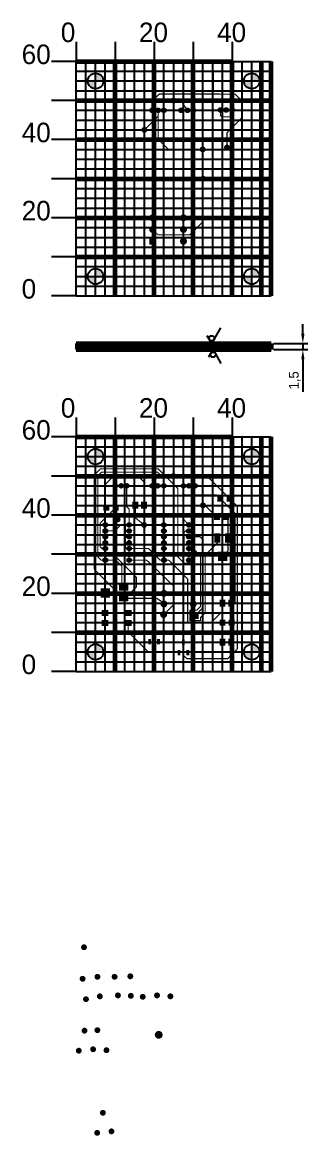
# Model space of a CAD drawing. Header units: millimetres. Extents: x -479 to 824, y -96 to 883.
# Drawn here: x 34.2 to 107.3, y -96 to 188.8 of the extents above; entities that cross this region are included whole.
import ezdxf

# ---------------------------------------------------------------- set-up
doc = ezdxf.new("R2010")
doc.units = ezdxf.units.MM
doc.header["$MEASUREMENT"] = 0
doc.dimstyles.new('ISO-25', dxfattribs={"dimtxt": 2.5, "dimasz": 2.5, "dimexe": 1.25, "dimexo": 0.625, "dimtad": 1, "dimtxsty": 'Standard', "dimcen": 2.5, "dimadec": 0, "dimazin": 0, "dimtfac": 1, "dimtmove": 0, "dimatfit": 3, "dimfxl": 1, "dimarcsym": 0})

# ---------------------------------------------------------------- blocks, each defined once
blk = doc.blocks.new('*D37')
at = {"color": 0, "lineweight": -2, "transparency": 16777216}
for p, q in [((106.03, 109.15), (106.03, 111.65)), ((98.58, 106.65), (107.28, 106.65)), ((106.03, 106.65), (106.03, 105.15)), ((98.58, 105.15), (107.28, 105.15)), ((106.03, 102.65), (106.03, 94.31))]:
    blk.add_line(p, q, dxfattribs=at)
at = {"color": 0, "transparency": 16777216}
for points in [[(105.61, 109.15), (106.44, 109.15), (106.03, 106.65)], [(105.61, 102.65), (106.44, 102.65), (106.03, 105.15)]]:
    blk.add_solid(points, dxfattribs=at)
at = {"layer": 'Defpoints', "color": 0, "transparency": 16777216}
for p in [(97.96, 106.65), (97.96, 105.15), (106.03, 105.15)]:
    blk.add_point(p, dxfattribs=at)
at = {"color": 0, "transparency": 16777216, "insert": (103.94, 97.23), "char_height": 2.5, "attachment_point": 5, "rotation": 90}
blk.add_mtext('1,5', dxfattribs=at)

msp = doc.modelspace()

# ---------------------------------------------------------------- hatches: boundary and pattern name
h = msp.add_hatch(color=256)
h.dxf.hatch_style = 1
h.paths.add_polyline_path([(52.955, 175.823), (52.955, 173.823), (54.955, 173.823, 0.4142136)])
h.paths.add_polyline_path([(52.955, 173.823), (50.955, 173.823, 0.4142136), (52.955, 171.823)])
h = msp.add_hatch(color=256)
h.dxf.hatch_style = 1
h.paths.add_polyline_path([(92.955, 175.823), (92.955, 173.823), (94.955, 173.823, 0.4142136)])
h.paths.add_polyline_path([(92.955, 173.823), (90.955, 173.823, 0.4142136), (92.955, 171.823)])
h = msp.add_hatch(color=256)
h.dxf.hatch_style = 1
h.paths.add_polyline_path([(66.928, 166.323, 1), (67.928, 166.323, 1)])
h = msp.add_hatch(color=256)
h.dxf.hatch_style = 1
h.paths.add_polyline_path([(69.472, 166.323, 1), (68.472, 166.323, 1)])
h = msp.add_hatch(color=256)
h.dxf.hatch_style = 1
h.paths.add_polyline_path([(69.955, 166.323, 1), (70.955, 166.323, 1)])
h = msp.add_hatch(color=256)
h.dxf.hatch_style = 1
h.paths.add_polyline_path([(74.428, 166.323, 1), (75.428, 166.323, 1)])
h = msp.add_hatch(color=256)
h.dxf.hatch_style = 1
h.paths.add_polyline_path([(76.972, 166.323, 1), (75.972, 166.323, 1)])
h = msp.add_hatch(color=256)
h.dxf.hatch_style = 1
h.paths.add_polyline_path([(77.455, 166.323, 1), (78.455, 166.323, 1)])
h = msp.add_hatch(color=256)
h.dxf.hatch_style = 1
h.paths.add_polyline_path([(84.428, 166.398, 1), (85.428, 166.398, 1)])
h = msp.add_hatch(color=256)
h.dxf.hatch_style = 1
h.paths.add_polyline_path([(85.911, 166.398, 1), (86.911, 166.398, 1)])
h = msp.add_hatch(color=256)
h.dxf.hatch_style = 1
h.paths.add_polyline_path([(87.455, 166.398, 1), (88.455, 166.398, 1)])
h = msp.add_hatch(color=256)
h.dxf.hatch_style = 1
h.paths.add_polyline_path([(52.955, 125.823), (52.955, 123.823), (54.955, 123.823, 0.4142136)])
h.paths.add_polyline_path([(52.955, 123.823), (50.955, 123.823, 0.4142136), (52.955, 121.823)])
h = msp.add_hatch(color=256)
h.dxf.hatch_style = 1
h.paths.add_polyline_path([(92.955, 125.823), (92.955, 123.823), (94.955, 123.823, 0.4142136)])
h.paths.add_polyline_path([(92.955, 123.823), (90.955, 123.823, 0.4142136), (92.955, 121.823)])
h = msp.add_hatch(color=256)
h.dxf.hatch_style = 1
h.paths.add_polyline_path([(52.955, 79.742), (52.955, 77.742), (54.955, 77.742, 0.4142136)])
h.paths.add_polyline_path([(52.955, 77.742), (50.955, 77.742, 0.4142136), (52.955, 75.742)])
h = msp.add_hatch(color=256)
h.dxf.hatch_style = 1
h.paths.add_polyline_path([(92.955, 79.742), (92.955, 77.742), (94.955, 77.742, 0.4142136)])
h.paths.add_polyline_path([(92.955, 77.742), (90.955, 77.742, 0.4142136), (92.955, 75.742)])
h = msp.add_hatch(color=256)
h.dxf.hatch_style = 1
h.paths.add_polyline_path([(57.455, 70.242, 1), (58.455, 70.242, 1)])
h = msp.add_hatch(color=256)
h.dxf.hatch_style = 1
h.paths.add_polyline_path([(60, 70.242, 1), (59, 70.242, 1)])
h = msp.add_hatch(color=256)
h.dxf.hatch_style = 1
h.paths.add_polyline_path([(60.483, 70.242, 1), (61.483, 70.242, 1)])
h = msp.add_hatch(color=256)
h.dxf.hatch_style = 1
h.paths.add_polyline_path([(66.955, 70.242, 1), (67.955, 70.242, 1)])
h = msp.add_hatch(color=256)
h.dxf.hatch_style = 1
h.paths.add_polyline_path([(68.375, 70.242, 1), (69.375, 70.242, 1)])
h = msp.add_hatch(color=256)
h.dxf.hatch_style = 1
h.paths.add_polyline_path([(69.955, 70.242, 1), (70.955, 70.242, 1)])
h = msp.add_hatch(color=256)
h.dxf.hatch_style = 1
h.paths.add_polyline_path([(74.955, 70.242, 1), (75.955, 70.242, 1)])
h = msp.add_hatch(color=256)
h.dxf.hatch_style = 1
h.paths.add_polyline_path([(76.375, 70.242, 1), (77.375, 70.242, 1)])
h = msp.add_hatch(color=256)
h.dxf.hatch_style = 1
h.paths.add_polyline_path([(77.955, 70.242, 1), (78.955, 70.242, 1)])
h = msp.add_hatch(color=256)
h.dxf.hatch_style = 1
h.paths.add_polyline_path([(54.955, 60.242, 1), (55.955, 60.242, 1)])
h = msp.add_hatch(color=256)
h.dxf.hatch_style = 1
h.paths.add_polyline_path([(61.054, 60.242, 1), (62.054, 60.242, 1)])
h = msp.add_hatch(color=256)
h.dxf.hatch_style = 1
h.paths.add_polyline_path([(69.955, 60.242, 1), (70.955, 60.242, 1)])
h = msp.add_hatch(color=256)
h.dxf.hatch_style = 1
h.paths.add_polyline_path([(76.333, 60.242, 1), (77.333, 60.242, 1)])
h = msp.add_hatch(color=256)
h.dxf.hatch_style = 1
h.paths.add_polyline_path([(54.955, 58.685, 1), (55.955, 58.685, 1)])
h = msp.add_hatch(color=256)
h.dxf.hatch_style = 1
h.paths.add_polyline_path([(54.955, 57.249, 1), (55.955, 57.249, 1)])
h = msp.add_hatch(color=256)
h.dxf.hatch_style = 1
h.paths.add_polyline_path([(61.054, 58.685, 1), (62.054, 58.685, 1)])
h = msp.add_hatch(color=256)
h.dxf.hatch_style = 1
h.paths.add_polyline_path([(61.054, 57.249, 1), (62.054, 57.249, 1)])
h = msp.add_hatch(color=256)
h.dxf.hatch_style = 1
h.paths.add_polyline_path([(69.955, 58.685, 1), (70.955, 58.685, 1)])
h = msp.add_hatch(color=256)
h.dxf.hatch_style = 1
h.paths.add_polyline_path([(69.955, 57.249, 1), (70.955, 57.249, 1)])
h = msp.add_hatch(color=256)
h.dxf.hatch_style = 1
h.paths.add_polyline_path([(76.333, 58.685, 1), (77.333, 58.685, 1)])
h = msp.add_hatch(color=256)
h.dxf.hatch_style = 1
h.paths.add_polyline_path([(76.333, 57.249, 1), (77.333, 57.249, 1)])
h = msp.add_hatch(color=256)
h.dxf.hatch_style = 1
h.paths.add_polyline_path([(54.955, 55.676, 1), (55.955, 55.676, 1)])
h = msp.add_hatch(color=256)
h.dxf.hatch_style = 1
h.paths.add_polyline_path([(54.955, 54.211, 1), (55.955, 54.211, 1)])
h = msp.add_hatch(color=256)
h.dxf.hatch_style = 1
h.paths.add_polyline_path([(61.054, 55.676, 1), (62.054, 55.676, 1)])
h = msp.add_hatch(color=256)
h.dxf.hatch_style = 1
h.paths.add_polyline_path([(61.054, 54.211, 1), (62.054, 54.211, 1)])
h = msp.add_hatch(color=256)
h.dxf.hatch_style = 1
h.paths.add_polyline_path([(69.955, 55.676, 1), (70.955, 55.676, 1)])
h = msp.add_hatch(color=256)
h.dxf.hatch_style = 1
h.paths.add_polyline_path([(69.955, 54.211, 1), (70.955, 54.211, 1)])
h = msp.add_hatch(color=256)
h.dxf.hatch_style = 1
h.paths.add_polyline_path([(76.333, 55.676, 1), (77.333, 55.676, 1)])
h = msp.add_hatch(color=256)
h.dxf.hatch_style = 1
h.paths.add_polyline_path([(76.333, 54.211, 1), (77.333, 54.211, 1)])
h = msp.add_hatch(color=256)
h.dxf.hatch_style = 1
h.paths.add_polyline_path([(54.955, 52.742, 1), (55.955, 52.742, 1)])
h = msp.add_hatch(color=256)
h.dxf.hatch_style = 1
h.paths.add_polyline_path([(54.971, 51.242, 1), (55.971, 51.242, 1)])
h = msp.add_hatch(color=256)
h.dxf.hatch_style = 1
h.paths.add_polyline_path([(61.054, 52.742, 1), (62.054, 52.742, 1)])
h = msp.add_hatch(color=256)
h.dxf.hatch_style = 1
h.paths.add_polyline_path([(61.069, 51.242, 1), (62.069, 51.242, 1)])
h = msp.add_hatch(color=256)
h.dxf.hatch_style = 1
h.paths.add_polyline_path([(69.955, 52.742, 1), (70.955, 52.742, 1)])
h = msp.add_hatch(color=256)
h.dxf.hatch_style = 1
h.paths.add_polyline_path([(69.971, 51.242, 1), (70.971, 51.242, 1)])
h = msp.add_hatch(color=256)
h.dxf.hatch_style = 1
h.paths.add_polyline_path([(76.333, 52.742, 1), (77.333, 52.742, 1)])
h = msp.add_hatch(color=256)
h.dxf.hatch_style = 1
h.paths.add_polyline_path([(76.348, 51.242, 1), (77.348, 51.242, 1)])
h = msp.add_hatch(color=256)
h.dxf.hatch_style = 1
h.paths.add_polyline_path([(52.955, 29.742), (52.955, 27.742), (54.955, 27.742, 0.4142136)])
h.paths.add_polyline_path([(52.955, 27.742), (50.955, 27.742, 0.4142136), (52.955, 25.742)])
h = msp.add_hatch(color=256)
h.dxf.hatch_style = 1
h.paths.add_polyline_path([(92.955, 29.742), (92.955, 27.742), (94.955, 27.742, 0.4142136)])
h.paths.add_polyline_path([(92.955, 27.742), (90.955, 27.742, 0.4142136), (92.955, 25.742)])

# ---------------------------------------------------------------- linework, layer by layer
for p, q in [((47.955, 183.823), (47.955, 178.823)), ((57.955, 183.823), (57.955, 178.823)), ((67.955, 183.823), (67.955, 178.823)), ((77.955, 183.823), (77.955, 178.823)), ((87.955, 183.823), (87.955, 178.823)), ((47.955, 178.823), (41.705, 178.823)), ((47.955, 118.823), (47.955, 178.823)), ((47.955, 118.823), (47.955, 178.823)), ((47.955, 178.823), (97.955, 178.823)), ((50.455, 118.823), (50.455, 178.823)), ((50.455, 118.823), (50.455, 178.823)), ((50.455, 118.823), (50.455, 178.823)), ((50.455, 118.823), (50.455, 178.823)), ((50.455, 118.823), (50.455, 178.823)), ((50.455, 118.823), (50.455, 178.823)), ((50.455, 118.823), (50.455, 178.823)), ((50.455, 118.823), (50.455, 178.823)), ((52.955, 118.823), (52.955, 178.823)), ((55.455, 118.823), (55.455, 178.823)), ((55.455, 118.823), (55.455, 178.823)), ((55.455, 118.823), (55.455, 178.823)), ((55.455, 118.823), (55.455, 178.823)), ((57.955, 118.823), (57.955, 178.823)), ((57.955, 118.823), (57.955, 178.823)), ((60.455, 118.823), (60.455, 178.823)), ((60.455, 118.823), (60.455, 178.823)), ((60.455, 118.823), (60.455, 178.823)), ((60.455, 118.823), (60.455, 178.823)), ((60.455, 118.823), (60.455, 178.823)), ((60.455, 118.823), (60.455, 178.823)), ((60.455, 118.823), (60.455, 178.823)), ((60.455, 118.823), (60.455, 178.823)), ((62.955, 118.823), (62.955, 178.823)), ((65.455, 118.823), (65.455, 178.823)), ((65.455, 118.823), (65.455, 178.823)), ((65.455, 118.823), (65.455, 178.823)), ((65.455, 118.823), (65.455, 178.823)), ((67.955, 118.823), (67.955, 178.823)), ((67.955, 118.823), (67.955, 178.823)), ((70.455, 118.823), (70.455, 178.823)), ((70.455, 118.823), (70.455, 178.823)), ((70.455, 118.823), (70.455, 178.823)), ((70.455, 118.823), (70.455, 178.823)), ((70.455, 118.823), (70.455, 178.823)), ((70.455, 118.823), (70.455, 178.823)), ((70.455, 118.823), (70.455, 178.823)), ((70.455, 118.823), (70.455, 178.823)), ((72.955, 118.823), (72.955, 178.823)), ((75.455, 118.823), (75.455, 178.823)), ((75.455, 118.823), (75.455, 178.823)), ((75.455, 118.823), (75.455, 178.823)), ((75.455, 118.823), (75.455, 178.823)), ((77.955, 118.823), (77.955, 178.823)), ((77.955, 118.823), (77.955, 178.823)), ((80.455, 118.823), (80.455, 178.823)), ((80.455, 118.823), (80.455, 178.823)), ((80.455, 118.823), (80.455, 178.823)), ((80.455, 118.823), (80.455, 178.823)), ((80.455, 118.823), (80.455, 178.823)), ((80.455, 118.823), (80.455, 178.823)), ((80.455, 118.823), (80.455, 178.823)), ((80.455, 118.823), (80.455, 178.823)), ((82.955, 118.823), (82.955, 178.823)), ((85.455, 118.823), (85.455, 178.823)), ((85.455, 118.823), (85.455, 178.823)), ((85.455, 118.823), (85.455, 178.823)), ((85.455, 118.823), (85.455, 178.823)), ((90.455, 118.823), (90.455, 178.823)), ((92.955, 118.823), (92.955, 178.823)), ((92.955, 118.823), (92.955, 178.823)), ((92.955, 118.823), (92.955, 178.823)), ((92.955, 118.823), (92.955, 178.823)), ((92.955, 118.823), (92.955, 178.823)), ((95.455, 118.823), (95.455, 178.823)), ((95.455, 118.823), (95.455, 178.823)), ((95.455, 118.823), (95.455, 178.823)), ((95.455, 118.823), (95.455, 178.823)), ((97.955, 178.823), (97.955, 118.823)), ((47.955, 176.323), (97.955, 176.323)), ((47.955, 173.823), (97.955, 173.823)), ((47.955, 173.823), (97.955, 173.823)), ((80.455, 173.823), (85.455, 173.823)), ((80.455, 173.823), (85.455, 173.823)), ((82.955, 176.323), (82.955, 171.323)), ((82.955, 176.323), (82.955, 171.323)), ((47.955, 171.323), (97.955, 171.323)), ((47.955, 168.823), (41.705, 168.823)), ((47.955, 168.823), (97.955, 168.823)), ((47.955, 166.323), (97.955, 166.323)), ((47.955, 163.823), (97.955, 163.823)), ((47.955, 163.823), (97.955, 163.823)), ((47.955, 161.323), (97.955, 161.323)), ((47.955, 158.823), (41.705, 158.823)), ((47.955, 158.823), (97.955, 158.823)), ((47.955, 156.323), (97.955, 156.323)), ((47.955, 153.823), (97.955, 153.823)), ((47.955, 153.823), (97.955, 153.823)), ((47.955, 151.323), (97.955, 151.323)), ((47.955, 148.823), (41.705, 148.823)), ((47.955, 148.823), (97.955, 148.823)), ((47.955, 146.323), (97.955, 146.323)), ((47.955, 143.823), (97.955, 143.823)), ((47.955, 143.823), (97.955, 143.823)), ((47.955, 141.323), (97.955, 141.323)), ((47.955, 138.823), (41.705, 138.823)), ((47.955, 138.823), (97.955, 138.823)), ((47.955, 136.323), (97.955, 136.323)), ((47.955, 133.823), (97.955, 133.823)), ((47.955, 133.823), (97.955, 133.823)), ((47.955, 131.323), (97.955, 131.323)), ((47.955, 128.823), (41.705, 128.823)), ((47.955, 128.823), (97.955, 128.823)), ((47.955, 126.323), (97.955, 126.323)), ((47.955, 123.823), (97.955, 123.823)), ((47.955, 123.823), (97.955, 123.823)), ((47.955, 121.323), (97.955, 121.323)), ((47.955, 118.823), (41.705, 118.823)), ((47.955, 118.823), (97.955, 118.823)), ((47.955, 105.148), (47.955, 106.648)), ((47.955, 105.898), (97.955, 105.898)), ((97.955, 106.648), (97.955, 105.148)), ((83.04, 105.148), (85.026, 101.584)), ((47.955, 87.742), (47.955, 82.742)), ((57.955, 87.742), (57.955, 82.742)), ((67.955, 87.742), (67.955, 82.742)), ((77.955, 87.742), (77.955, 82.742)), ((87.955, 87.742), (87.955, 82.742)), ((47.955, 82.742), (41.705, 82.742)), ((47.955, 22.742), (47.955, 82.742)), ((47.955, 22.742), (47.955, 82.742)), ((47.955, 82.742), (97.955, 82.742)), ((50.455, 22.742), (50.455, 82.742)), ((50.455, 22.742), (50.455, 82.742)), ((50.455, 22.742), (50.455, 82.742)), ((50.455, 22.742), (50.455, 82.742)), ((50.455, 22.742), (50.455, 82.742)), ((50.455, 22.742), (50.455, 82.742)), ((50.455, 22.742), (50.455, 82.742)), ((50.455, 22.742), (50.455, 82.742)), ((52.955, 22.742), (52.955, 82.742)), ((55.455, 22.742), (55.455, 82.742)), ((55.455, 22.742), (55.455, 82.742)), ((55.455, 22.742), (55.455, 82.742)), ((55.455, 22.742), (55.455, 82.742)), ((57.955, 22.742), (57.955, 82.742)), ((57.955, 22.742), (57.955, 82.742)), ((60.455, 22.742), (60.455, 82.742)), ((60.455, 22.742), (60.455, 82.742)), ((60.455, 22.742), (60.455, 82.742)), ((60.455, 22.742), (60.455, 82.742)), ((60.455, 22.742), (60.455, 82.742)), ((60.455, 22.742), (60.455, 82.742)), ((60.455, 22.742), (60.455, 82.742)), ((60.455, 22.742), (60.455, 82.742)), ((62.955, 22.742), (62.955, 82.742)), ((65.455, 22.742), (65.455, 82.742)), ((65.455, 22.742), (65.455, 82.742)), ((65.455, 22.742), (65.455, 82.742)), ((65.455, 22.742), (65.455, 82.742)), ((67.955, 22.742), (67.955, 82.742)), ((67.955, 22.742), (67.955, 82.742)), ((70.455, 22.742), (70.455, 82.742)), ((70.455, 22.742), (70.455, 82.742)), ((70.455, 22.742), (70.455, 82.742)), ((70.455, 22.742), (70.455, 82.742)), ((70.455, 22.742), (70.455, 82.742)), ((70.455, 22.742), (70.455, 82.742)), ((70.455, 22.742), (70.455, 82.742)), ((70.455, 22.742), (70.455, 82.742)), ((72.955, 22.742), (72.955, 82.742)), ((75.455, 22.742), (75.455, 82.742)), ((75.455, 22.742), (75.455, 82.742)), ((75.455, 22.742), (75.455, 82.742)), ((75.455, 22.742), (75.455, 82.742)), ((77.955, 22.742), (77.955, 82.742)), ((77.955, 22.742), (77.955, 82.742)), ((80.455, 22.742), (80.455, 82.742)), ((80.455, 22.742), (80.455, 82.742)), ((80.455, 22.742), (80.455, 82.742)), ((80.455, 22.742), (80.455, 82.742)), ((80.455, 22.742), (80.455, 82.742)), ((80.455, 22.742), (80.455, 82.742)), ((80.455, 22.742), (80.455, 82.742)), ((80.455, 22.742), (80.455, 82.742)), ((82.955, 22.742), (82.955, 82.742)), ((85.455, 22.742), (85.455, 82.742)), ((85.455, 22.742), (85.455, 82.742)), ((85.455, 22.742), (85.455, 82.742)), ((85.455, 22.742), (85.455, 82.742)), ((90.455, 22.742), (90.455, 82.742)), ((92.955, 22.742), (92.955, 82.742)), ((92.955, 22.742), (92.955, 82.742)), ((92.955, 22.742), (92.955, 82.742)), ((92.955, 22.742), (92.955, 82.742)), ((92.955, 22.742), (92.955, 82.742)), ((95.455, 22.742), (95.455, 82.742)), ((95.455, 22.742), (95.455, 82.742)), ((95.455, 22.742), (95.455, 82.742)), ((95.455, 22.742), (95.455, 82.742)), ((97.955, 82.742), (97.955, 22.742)), ((47.955, 80.242), (97.955, 80.242)), ((82.955, 80.242), (82.955, 75.242)), ((82.955, 80.242), (82.955, 75.242)), ((47.955, 77.742), (97.955, 77.742)), ((47.955, 77.742), (97.955, 77.742)), ((80.455, 77.742), (85.455, 77.742)), ((80.455, 77.742), (85.455, 77.742)), ((47.955, 75.242), (97.955, 75.242)), ((47.955, 72.742), (41.705, 72.742)), ((47.955, 72.742), (97.955, 72.742)), ((47.955, 70.242), (97.955, 70.242)), ((47.955, 67.742), (97.955, 67.742)), ((47.955, 67.742), (97.955, 67.742)), ((47.955, 62.742), (41.705, 62.742)), ((47.955, 65.242), (97.955, 65.242)), ((47.955, 62.742), (97.955, 62.742)), ((47.955, 60.242), (97.955, 60.242)), ((70.455, 60.242), (70.455, 58.685)), ((47.955, 57.742), (97.955, 57.742)), ((47.955, 57.742), (97.955, 57.742)), ((70.455, 58.685), (70.455, 57.249)), ((70.455, 57.249), (70.455, 55.676)), ((47.955, 55.242), (97.955, 55.242)), ((70.455, 55.676), (70.455, 54.211)), ((70.455, 54.211), (70.455, 52.742)), ((47.955, 52.742), (41.705, 52.742)), ((47.955, 52.742), (97.955, 52.742)), ((70.455, 52.742), (70.455, 51.242)), ((47.955, 50.242), (97.955, 50.242)), ((47.955, 47.742), (97.955, 47.742)), ((47.955, 47.742), (97.955, 47.742)), ((47.955, 42.742), (41.705, 42.742)), ((47.955, 45.242), (97.955, 45.242)), ((47.955, 42.742), (97.955, 42.742)), ((47.955, 40.242), (97.955, 40.242)), ((47.955, 37.742), (97.955, 37.742)), ((47.955, 37.742), (97.955, 37.742)), ((47.955, 35.242), (97.955, 35.242)), ((47.955, 32.742), (41.705, 32.742)), ((47.955, 32.742), (97.955, 32.742)), ((47.955, 30.242), (97.955, 30.242)), ((47.955, 27.742), (97.955, 27.742)), ((47.955, 27.742), (97.955, 27.742)), ((47.955, 25.242), (97.955, 25.242)), ((47.955, 22.742), (41.705, 22.742)), ((47.955, 22.742), (97.955, 22.742))]:
    msp.add_line(p, q)
at = {"lineweight": 60}
for p, q in [((47.955, 178.823), (87.955, 178.823)), ((57.955, 118.823), (57.955, 178.823)), ((67.955, 118.823), (67.955, 178.823)), ((77.955, 118.823), (77.955, 178.823)), ((87.955, 118.823), (87.955, 178.823)), ((95.455, 118.823), (95.455, 178.823)), ((97.955, 118.823), (97.955, 178.823)), ((47.955, 168.823), (97.955, 168.823)), ((47.955, 158.823), (97.955, 158.823)), ((47.955, 148.823), (97.955, 148.823)), ((47.955, 138.823), (97.955, 138.823)), ((47.955, 128.823), (97.955, 128.823)), ((47.955, 106.648), (97.955, 106.648)), ((97.955, 106.648), (97.955, 105.148)), ((47.955, 105.148), (97.955, 105.148)), ((47.955, 82.742), (87.955, 82.742)), ((57.955, 22.742), (57.955, 82.742)), ((67.955, 22.742), (67.955, 82.742)), ((77.955, 22.742), (77.955, 82.742)), ((87.955, 22.742), (87.955, 82.742)), ((95.455, 22.742), (95.455, 82.742)), ((97.955, 22.742), (97.955, 82.742)), ((47.955, 72.742), (97.955, 72.742)), ((47.955, 62.742), (97.955, 62.742)), ((47.955, 52.742), (97.955, 52.742)), ((47.955, 42.742), (97.955, 42.742)), ((47.955, 32.742), (97.955, 32.742))]:
    msp.add_line(p, q, dxfattribs=at)
at = {"linetype": 'Continuous'}
for p, q in [((82.708, 106.648), (81.553, 108.648)), ((82.708, 106.648), (85.015, 110.644)), ((82.708, 106.648), (83.862, 108.648)), ((83.04, 105.148), (81.885, 103.148))]:
    msp.add_line(p, q, dxfattribs=at)
at = {"const_width": 0.3}
for points in [[(69.318, 170.512), (67.428, 168.622)], [(67.428, 165.96), (67.428, 168.622)], [(88.668, 170.463), (69.318, 170.512)], [(74.776, 168.823), (72.955, 168.823)], [(76.472, 166.323), (74.776, 168.823)], [(90.433, 168.698), (88.618, 170.512)], [(90.486, 164.475), (90.455, 168.659)], [(68.972, 162.676), (68.972, 166.323)], [(74.928, 166.323), (70.455, 166.323)], [(84.955, 166.323), (77.955, 166.323)], [(84.955, 164.96), (84.955, 166.323)], [(87.955, 164.96), (87.955, 166.323)], [(90.508, 166.983), (90.486, 166.961)], [(68.972, 164.841), (65.455, 161.323)], [(68.972, 158.943), (68.972, 162.676)], [(85.255, 164.66), (84.955, 164.96)], [(87.655, 164.66), (85.255, 164.66)], [(90.486, 164.475), (86.605, 160.594)], [(87.955, 164.96), (87.655, 164.66)], [(86.605, 156.788), (86.605, 160.594)], [(71.592, 156.323), (68.972, 158.943)], [(80.38, 156.323), (71.592, 156.323)], [(80.455, 137.823), (80.455, 148.823)], [(75.455, 138.823), (67.585, 138.823)], [(80.455, 137.823), (77.095, 134.463)], [(68.946, 134.463), (67.585, 135.823)], [(77.095, 134.463), (68.946, 134.463)], [(52.605, 72.962), (54.225, 74.582)], [(54.225, 74.582), (69.004, 74.582)], [(69.004, 74.582), (74.025, 69.561)], [(52.605, 48.943), (52.605, 72.962)], [(53.205, 72.452), (54.495, 73.742)], [(53.544, 52.049), (53.544, 73.049)], [(54.495, 73.742), (68.793, 73.742)], [(55.382, 70.55), (57.615, 72.782)], [(57.615, 72.782), (63.839, 72.782)], [(63.839, 72.782), (65.369, 71.252)], [(65.369, 65.242), (65.369, 71.252)], [(68.793, 73.742), (70.455, 72.08)], [(70.455, 70.242), (70.455, 72.08)], [(72.88, 72.742), (81.492, 72.742)], [(81.492, 72.742), (87.272, 66.963)], [(55.382, 64.01), (55.382, 70.55)], [(60.929, 64.888), (60.929, 69.915)], [(74.025, 52.052), (74.025, 69.561)], [(75.455, 68.257), (75.455, 69.817)], [(75.455, 61.695), (75.455, 68.257)], [(75.455, 68.257), (75.828, 67.884)], [(75.828, 67.884), (83.965, 67.907)], [(83.89, 67.907), (84.91, 66.963)], [(84.91, 66.963), (88.64, 63.232)], [(87.272, 66.963), (89.24, 64.994)], [(54.144, 60.667), (58.083, 64.607)], [(60.929, 64.888), (61.554, 64.263)], [(61.554, 60.242), (61.554, 64.263)], [(63.125, 62.026), (63.125, 65.242)], [(81.02, 65.242), (83.655, 62.607)], [(88.64, 40.242), (88.64, 63.232)], [(89.24, 28.518), (89.24, 64.994)], [(54.144, 54.669), (54.144, 60.667)], [(55.38, 60.242), (57.399, 60.242)], [(57.399, 60.242), (58.599, 61.442)], [(57.924, 58.749), (59.424, 60.249)], [(58.599, 61.442), (58.599, 61.648)], [(59.424, 60.249), (60.864, 60.249)], [(60.564, 59.949), (60.864, 60.249)], [(60.564, 54.549), (60.564, 59.949)], [(60.864, 60.249), (61.892, 60.249)], [(63.125, 62.101), (65.38, 60.242)], [(75.455, 61.695), (76.908, 60.242)], [(86.386, 61.638), (86.386, 62.238)], [(86.386, 61.638), (86.859, 61.638)], [(86.859, 56.923), (86.859, 61.638)], [(55.455, 58.749), (57.924, 58.749)], [(55.455, 55.749), (55.455, 57.249)], [(75.585, 58.352), (75.975, 58.742)], [(75.585, 52.742), (75.585, 58.352)], [(75.975, 58.742), (76.908, 58.742)], [(76.908, 57.242), (79.695, 57.242)], [(79.695, 57.242), (80.42, 56.516)], [(84.142, 55.6), (84.142, 56.923)], [(86.859, 53.557), (86.859, 56.923)], [(54.144, 54.669), (54.564, 54.249)], [(54.564, 54.249), (55.455, 54.249)], [(60.564, 54.549), (60.864, 54.249)], [(60.864, 54.249), (61.892, 54.249)], [(61.554, 54.211), (66.495, 54.211)], [(66.495, 54.211), (69.463, 51.242)], [(76.908, 54.242), (78.225, 53.942)], [(80.42, 39.028), (80.42, 56.516)], [(81.02, 52.478), (84.142, 55.6)], [(53.544, 52.049), (54.344, 51.249)], [(54.344, 51.249), (55.455, 51.249)], [(55.455, 52.749), (57.495, 52.742)], [(55.455, 51.249), (58.164, 51.249)], [(57.495, 52.742), (63.368, 46.869)], [(58.164, 51.249), (59.685, 49.727)], [(61.892, 52.749), (65.455, 52.749)], [(61.892, 51.249), (66.013, 51.249)], [(66.013, 51.249), (72.955, 44.592)], [(69.388, 51.242), (70.471, 51.242)], [(70.471, 51.242), (71.685, 51.242)], [(71.685, 51.242), (76.549, 46.378)], [(74.025, 52.052), (75.645, 50.432)], [(75.585, 52.742), (76.908, 52.742)], [(78.225, 53.942), (79.82, 52.226)], [(78.225, 50.732), (78.225, 53.942)], [(79.82, 39.338), (79.82, 52.226)], [(81.02, 37.742), (81.02, 52.478)], [(85.5, 52.199), (86.859, 53.557)], [(52.605, 48.943), (58.558, 42.949)], [(59.685, 44.699), (59.685, 49.727)], [(75.645, 50.432), (77.925, 50.432)], [(77.925, 50.432), (78.225, 50.732)], [(63.388, 44.329), (63.39, 46.922)], [(76.549, 35.157), (76.549, 46.378)], [(55.382, 37.435), (55.382, 43.341)], [(58.558, 42.949), (62.008, 42.949)], [(59.685, 44.699), (60.107, 44.699)], [(62.008, 42.949), (63.388, 44.329)], [(72.88, 39.806), (72.955, 44.592)], [(60.18, 41.459), (68.633, 41.459)], [(68.633, 41.459), (70.455, 40.242)], [(70.38, 37.306), (72.88, 39.806)], [(85.455, 39.283), (85.455, 40.668)], [(87.699, 40.242), (88.64, 40.242)], [(55.382, 37.742), (61.288, 37.742)], [(77.149, 38.428), (78.911, 38.428)], [(77.149, 35.757), (77.149, 38.428)], [(78.485, 37.092), (80.42, 39.028)], [(78.911, 38.428), (79.82, 39.338)], [(79.82, 36.542), (81.02, 37.742)], [(82.449, 35.157), (85.455, 38.163)], [(85.455, 36.148), (85.455, 39.283)], [(55.382, 35.191), (61.288, 35.191)], [(61.288, 32.882), (61.288, 35.191)], [(76.549, 35.157), (82.449, 35.157)], [(77.149, 35.757), (79.82, 35.757)], [(79.82, 35.757), (79.82, 36.542)], [(85.455, 30.242), (85.455, 36.148)], [(61.288, 32.882), (66.428, 27.742)], [(75.455, 26.722), (75.455, 30.242)], [(85.455, 30.242), (87.699, 30.242)], [(86.735, 26.012), (89.24, 28.518)], [(66.428, 27.742), (71.817, 27.742)], [(71.817, 27.742), (74.241, 27.742)], [(75.417, 26.853), (76.425, 26.012)], [(76.425, 26.012), (86.735, 26.012)]]:
    msp.add_lwpolyline(points, dxfattribs=at)
for points, const_width in [([(67.503, 168.622, -1), (67.353, 168.622, -1)], 0.15), ([(67.503, 168.622, -1), (67.353, 168.622, -1)], 0.15), ([(69.393, 170.512, -1), (69.243, 170.512, -1)], 0.15), ([(69.393, 170.512, -1), (69.243, 170.512, -1)], 0.15), ([(73.33, 168.823, -1), (72.58, 168.823, -1)], 0.75), ([(74.851, 168.823, -1), (74.701, 168.823, -1)], 0.15), ([(88.743, 170.463, -1), (88.593, 170.463, -1)], 0.15), ([(88.743, 170.463, -1), (88.593, 170.463, -1)], 0.15), ([(90.53, 168.701, -1), (90.38, 168.701, -1)], 0.15), ([(90.53, 168.626, -1), (90.38, 168.626, -1)], 0.15), ([(69.047, 165.646, -1), (68.897, 165.646, -1)], 0.15), ([(75.632, 167.673, -1), (75.482, 167.673, -1)], 0.15), ([(75.632, 167.673, -1), (75.482, 167.673, -1)], 0.15), ([(85.03, 166.323, -1), (84.88, 166.323, -1)], 0.15), ([(85.03, 166.323, -1), (84.88, 166.323, -1)], 0.15), ([(88.03, 166.323, -1), (87.88, 166.323, -1)], 0.15), ([(90.561, 166.961, -1), (90.411, 166.961, -1)], 0.15), ([(90.561, 166.961, -1), (90.411, 166.961, -1)], 0.15), ([(69.047, 162.676, -1), (68.897, 162.676, -1)], 0.15), ([(69.047, 162.676, -1), (68.897, 162.676, -1)], 0.15), ([(69.047, 162.676, -1), (68.897, 162.676, -1)], 0.15), ([(85.03, 164.96, -1), (84.88, 164.96, -1)], 0.15), ([(85.03, 164.96, -1), (84.88, 164.96, -1)], 0.15), ([(85.33, 164.66, -1), (85.18, 164.66, -1)], 0.15), ([(85.33, 164.66, -1), (85.18, 164.66, -1)], 0.15), ([(87.73, 164.66, -1), (87.58, 164.66, -1)], 0.15), ([(87.73, 164.66, -1), (87.58, 164.66, -1)], 0.15), ([(88.03, 164.96, -1), (87.88, 164.96, -1)], 0.15), ([(88.03, 164.96, -1), (87.88, 164.96, -1)], 0.15), ([(90.561, 164.475, -1), (90.411, 164.475, -1)], 0.15), ([(90.561, 164.475, -1), (90.411, 164.475, -1)], 0.15), ([(65.83, 161.323, -1), (65.08, 161.323, -1)], 0.75), ([(86.68, 160.594, -1), (86.53, 160.594, -1)], 0.15), ([(86.68, 160.594, -1), (86.53, 160.594, -1)], 0.15), ([(69.047, 158.943, -1), (68.897, 158.943, -1)], 0.15), ([(69.047, 158.943, -1), (68.897, 158.943, -1)], 0.15), ([(71.267, 156.723, -1), (71.117, 156.723, -1)], 0.15), ([(71.267, 156.723, -1), (71.117, 156.723, -1)], 0.15), ([(80.755, 156.323, -1), (80.005, 156.323, -1)], 0.75), ([(86.98, 156.788, -1), (86.23, 156.788, -1)], 0.75), ([(86.68, 156.788, -1), (86.53, 156.788, -1)], 0.15), ([(71.667, 156.323, -1), (71.517, 156.323, -1)], 0.15), ([(80.455, 156.323, -1), (80.305, 156.323, -1)], 0.15), ([(80.83, 148.823, -1), (80.08, 148.823, -1)], 0.75), ([(68.028, 138.823, -1), (67.142, 138.823, -1)], 0.886), ([(75.898, 138.823, -1), (75.012, 138.823, -1)], 0.886), ([(75.53, 138.823, -1), (75.38, 138.823, -1)], 0.15), ([(80.53, 137.823, -1), (80.38, 137.823, -1)], 0.15), ([(80.53, 137.823, -1), (80.38, 137.823, -1)], 0.15), ([(68.028, 135.823, -1), (67.142, 135.823, -1)], 0.886), ([(69.021, 134.463, -1), (68.871, 134.463, -1)], 0.15), ([(75.898, 135.823, -1), (75.012, 135.823, -1)], 0.886), ([(77.17, 134.463, -1), (77.02, 134.463, -1)], 0.15), ([(77.17, 134.463, -1), (77.02, 134.463, -1)], 0.15), ([(75.898, 132.823, -1), (75.012, 132.823, -1)], 0.886), ([(54.15, 74.582, 1), (54.3, 74.582, 1)], 0.15), ([(54.15, 74.582, 1), (54.3, 74.582, 1)], 0.15), ([(68.929, 74.582, 1), (69.079, 74.582, 1)], 0.15), ([(68.929, 74.582, 1), (69.079, 74.582, 1)], 0.15), ([(52.53, 72.962, 1), (52.68, 72.962, 1)], 0.15), ([(52.53, 72.962, 1), (52.68, 72.962, 1)], 0.15), ([(53.13, 72.452, 1), (53.28, 72.452, 1)], 0.15), ([(53.13, 72.452, 1), (53.28, 72.452, 1)], 0.15), ([(54.42, 73.742, 1), (54.57, 73.742, 1)], 0.15), ([(54.42, 73.742, 1), (54.57, 73.742, 1)], 0.15), ([(57.54, 72.782, 1), (57.69, 72.782, 1)], 0.15), ([(57.54, 72.782, 1), (57.69, 72.782, 1)], 0.15), ([(63.764, 72.782, 1), (63.914, 72.782, 1)], 0.15), ([(63.764, 72.782, 1), (63.914, 72.782, 1)], 0.15), ([(65.294, 71.252, 1), (65.444, 71.252, 1)], 0.15), ([(65.294, 71.252, 1), (65.444, 71.252, 1)], 0.15), ([(68.718, 73.742, 1), (68.868, 73.742, 1)], 0.15), ([(68.718, 73.742, 1), (68.868, 73.742, 1)], 0.15), ([(70.38, 72.08, 1), (70.53, 72.08, 1)], 0.15), ([(72.505, 72.742, 1), (73.255, 72.742, 1)], 0.75), ([(72.805, 72.742, 1), (72.955, 72.742, 1)], 0.15), ([(81.417, 72.742, 1), (81.567, 72.742, 1)], 0.15), ([(82.217, 71.942, 1), (82.367, 71.942, 1)], 0.15), ([(55.307, 70.55, 1), (55.457, 70.55, 1)], 0.15), ([(55.307, 70.55, 1), (55.457, 70.55, 1)], 0.15), ([(73.95, 69.561, 1), (74.1, 69.561, 1)], 0.15), ([(73.95, 69.561, 1), (74.1, 69.561, 1)], 0.15), ([(75.38, 68.257, 1), (75.53, 68.257, 1)], 0.15), ([(75.38, 68.257, 1), (75.53, 68.257, 1)], 0.15), ([(75.38, 68.257, 1), (75.53, 68.257, 1)], 0.15), ([(75.753, 67.884, 1), (75.903, 67.884, 1)], 0.15), ([(75.753, 67.884, 1), (75.903, 67.884, 1)], 0.15), ([(80.08, 65.242, 1), (80.83, 65.242, 1)], 0.75), ([(83.815, 67.907, 1), (83.965, 67.907, 1)], 0.15), ([(84.835, 66.963, 1), (84.985, 66.963, 1)], 0.15), ([(84.835, 66.963, 1), (84.985, 66.963, 1)], 0.15), ([(87.197, 66.963, 1), (87.347, 66.963, 1)], 0.15), ([(87.197, 66.963, 1), (87.347, 66.963, 1)], 0.15), ([(88.62, 65.54, 1), (88.77, 65.54, 1)], 0.15), ([(55.307, 64.01, 1), (55.457, 64.01, 1)], 0.15), ([(57.669, 64.01, 1), (57.819, 64.01, 1)], 0.15), ([(60.854, 64.888, 1), (61.004, 64.888, 1)], 0.15), ([(60.854, 64.888, 1), (61.004, 64.888, 1)], 0.15), ([(61.479, 64.263, 1), (61.629, 64.263, 1)], 0.15), ([(63.05, 64.002, 1), (63.2, 64.002, 1)], 0.15), ([(80.38, 65.242, 1), (80.53, 65.242, 1)], 0.15), ([(80.945, 65.242, 1), (81.095, 65.242, 1)], 0.15), ([(80.945, 65.242, 1), (81.095, 65.242, 1)], 0.15), ([(88.02, 63.778, 1), (88.17, 63.778, 1)], 0.15), ([(88.02, 63.778, 1), (88.17, 63.778, 1)], 0.15), ([(88.565, 63.232, 1), (88.715, 63.232, 1)], 0.15), ([(89.165, 64.994, 1), (89.315, 64.994, 1)], 0.15), ([(54.069, 60.667, 1), (54.219, 60.667, 1)], 0.15), ([(57.324, 60.242, 1), (57.474, 60.242, 1)], 0.15), ([(57.324, 60.242, 1), (57.474, 60.242, 1)], 0.15), ([(58.224, 61.648, 1), (58.974, 61.648, 1)], 0.75), ([(58.524, 61.648, 1), (58.674, 61.648, 1)], 0.15), ([(58.524, 61.442, 1), (58.674, 61.442, 1)], 0.15), ([(58.524, 61.442, 1), (58.674, 61.442, 1)], 0.15), ([(59.349, 60.249, 1), (59.499, 60.249, 1)], 0.15), ([(59.349, 60.249, 1), (59.499, 60.249, 1)], 0.15), ([(60.489, 59.949, 1), (60.639, 59.949, 1)], 0.15), ([(60.489, 59.949, 1), (60.639, 59.949, 1)], 0.15), ([(60.789, 60.249, 1), (60.939, 60.249, 1)], 0.15), ([(60.789, 60.249, 1), (60.939, 60.249, 1)], 0.15), ([(60.789, 60.249, 1), (60.939, 60.249, 1)], 0.15), ([(63.05, 62.101, 1), (63.2, 62.101, 1)], 0.15), ([(65.005, 60.242, 1), (65.755, 60.242, 1)], 0.75), ([(75.38, 61.695, 1), (75.53, 61.695, 1)], 0.15), ([(75.977, 61.098, 1), (76.127, 61.098, 1)], 0.15), ([(75.977, 61.098, 1), (76.127, 61.098, 1)], 0.15), ([(76.833, 60.242, 1), (76.983, 60.242, 1)], 0.15), ([(83.949, 62.238, 1), (84.099, 62.238, 1)], 0.15), ([(86.311, 62.238, 1), (86.461, 62.238, 1)], 0.15), ([(86.311, 61.638, 1), (86.461, 61.638, 1)], 0.15), ([(86.311, 61.638, 1), (86.461, 61.638, 1)], 0.15), ([(86.784, 61.638, 1), (86.934, 61.638, 1)], 0.15), ([(86.784, 61.638, 1), (86.934, 61.638, 1)], 0.15), ([(55.38, 57.249, 1), (55.53, 57.249, 1)], 0.15), ([(57.849, 58.749, 1), (57.999, 58.749, 1)], 0.15), ([(57.849, 58.749, 1), (57.999, 58.749, 1)], 0.15), ([(75.51, 58.352, 1), (75.66, 58.352, 1)], 0.15), ([(75.51, 58.352, 1), (75.66, 58.352, 1)], 0.15), ([(75.9, 58.742, 1), (76.05, 58.742, 1)], 0.15), ([(75.9, 58.742, 1), (76.05, 58.742, 1)], 0.15), ([(76.833, 58.742, 1), (76.983, 58.742, 1)], 0.15), ([(76.833, 57.242, 1), (76.983, 57.242, 1)], 0.15), ([(79.62, 57.242, 1), (79.77, 57.242, 1)], 0.15), ([(79.62, 57.242, 1), (79.77, 57.242, 1)], 0.15), ([(84.067, 56.923, 1), (84.217, 56.923, 1)], 0.15), ([(86.784, 56.923, 1), (86.934, 56.923, 1)], 0.15), ([(86.784, 56.923, 1), (86.934, 56.923, 1)], 0.15), ([(54.069, 54.669, 1), (54.219, 54.669, 1)], 0.15), ([(54.069, 54.669, 1), (54.219, 54.669, 1)], 0.15), ([(54.489, 54.249, 1), (54.639, 54.249, 1)], 0.15), ([(54.489, 54.249, 1), (54.639, 54.249, 1)], 0.15), ([(55.38, 55.749, 1), (55.53, 55.749, 1)], 0.15), ([(55.38, 54.249, 1), (55.53, 54.249, 1)], 0.15), ([(60.489, 54.549, 1), (60.639, 54.549, 1)], 0.15), ([(60.489, 54.549, 1), (60.639, 54.549, 1)], 0.15), ([(60.789, 54.249, 1), (60.939, 54.249, 1)], 0.15), ([(60.789, 54.249, 1), (60.939, 54.249, 1)], 0.15), ([(66.42, 54.211, 1), (66.57, 54.211, 1)], 0.15), ([(66.42, 54.211, 1), (66.57, 54.211, 1)], 0.15), ([(76.833, 54.242, 1), (76.983, 54.242, 1)], 0.15), ([(76.833, 54.242, 1), (76.983, 54.242, 1)], 0.15), ([(80.345, 56.516, 1), (80.495, 56.516, 1)], 0.15), ([(80.345, 56.516, 1), (80.495, 56.516, 1)], 0.15), ([(84.067, 55.6, 1), (84.217, 55.6, 1)], 0.15), ([(84.067, 55.6, 1), (84.217, 55.6, 1)], 0.15), ([(53.469, 52.049, 1), (53.619, 52.049, 1)], 0.15), ([(53.469, 52.049, 1), (53.619, 52.049, 1)], 0.15), ([(54.269, 51.249, 1), (54.419, 51.249, 1)], 0.15), ([(54.269, 51.249, 1), (54.419, 51.249, 1)], 0.15), ([(57.42, 52.742, 1), (57.57, 52.742, 1)], 0.15), ([(58.011, 52.152, 1), (58.161, 52.152, 1)], 0.15), ([(58.011, 52.152, 1), (58.161, 52.152, 1)], 0.15), ([(58.089, 51.249, 1), (58.239, 51.249, 1)], 0.15), ([(58.089, 51.249, 1), (58.239, 51.249, 1)], 0.15), ([(65.08, 52.742, 1), (65.83, 52.742, 1)], 0.75), ([(65.938, 51.249, 1), (66.088, 51.249, 1)], 0.15), ([(69.388, 51.242, 1), (69.538, 51.242, 1)], 0.15), ([(70.396, 51.242, 1), (70.546, 51.242, 1)], 0.15), ([(70.396, 51.242, 1), (70.546, 51.242, 1)], 0.15), ([(71.61, 51.242, 1), (71.76, 51.242, 1)], 0.15), ([(71.61, 51.242, 1), (71.76, 51.242, 1)], 0.15), ([(73.95, 52.052, 1), (74.1, 52.052, 1)], 0.15), ([(73.95, 52.052, 1), (74.1, 52.052, 1)], 0.15), ([(75.51, 52.742, 1), (75.66, 52.742, 1)], 0.15), ([(75.51, 52.742, 1), (75.66, 52.742, 1)], 0.15), ([(76.833, 52.742, 1), (76.983, 52.742, 1)], 0.15), ([(78.15, 53.942, 1), (78.3, 53.942, 1)], 0.15), ([(78.15, 53.942, 1), (78.3, 53.942, 1)], 0.15), ([(78.15, 53.942, 1), (78.3, 53.942, 1)], 0.15), ([(78.15, 53.942, 1), (78.3, 53.942, 1)], 0.15), ([(79.745, 52.226, 1), (79.895, 52.226, 1)], 0.15), ([(79.745, 52.226, 1), (79.895, 52.226, 1)], 0.15), ([(80.945, 52.478, 1), (81.095, 52.478, 1)], 0.15), ([(80.945, 52.478, 1), (81.095, 52.478, 1)], 0.15), ([(85.425, 52.199, 1), (85.575, 52.199, 1)], 0.15), ([(86.784, 53.557, 1), (86.934, 53.557, 1)], 0.15), ([(86.784, 53.557, 1), (86.934, 53.557, 1)], 0.15), ([(52.53, 49.352, 1), (52.68, 49.352, 1)], 0.15), ([(52.53, 49.352, 1), (52.68, 49.352, 1)], 0.15), ([(59.61, 49.727, 1), (59.76, 49.727, 1)], 0.15), ([(59.61, 48.792, 1), (59.76, 48.792, 1)], 0.15), ([(59.61, 48.792, 1), (59.76, 48.792, 1)], 0.15), ([(66.561, 50.652, 1), (66.711, 50.652, 1)], 0.15), ([(66.561, 50.652, 1), (66.711, 50.652, 1)], 0.15), ([(75.57, 50.432, 1), (75.72, 50.432, 1)], 0.15), ([(75.57, 50.432, 1), (75.72, 50.432, 1)], 0.15), ([(77.85, 50.432, 1), (78, 50.432, 1)], 0.15), ([(77.85, 50.432, 1), (78, 50.432, 1)], 0.15), ([(78.15, 50.732, 1), (78.3, 50.732, 1)], 0.15), ([(78.15, 50.732, 1), (78.3, 50.732, 1)], 0.15), ([(63.24, 46.922, 1), (63.39, 46.922, 1)], 0.15), ([(63.293, 46.869, 1), (63.443, 46.869, 1)], 0.15), ([(76.474, 46.378, 1), (76.624, 46.378, 1)], 0.15), ([(76.474, 46.378, 1), (76.624, 46.378, 1)], 0.15), ([(55.307, 43.341, 1), (55.457, 43.341, 1)], 0.15), ([(58.483, 42.949, 1), (58.633, 42.949, 1)], 0.15), ([(58.483, 42.949, 1), (58.633, 42.949, 1)], 0.15), ([(59.61, 44.699, 1), (59.76, 44.699, 1)], 0.15), ([(59.61, 44.699, 1), (59.76, 44.699, 1)], 0.15), ([(60.032, 44.699, 1), (60.182, 44.699, 1)], 0.15), ([(61.933, 42.949, 1), (62.083, 42.949, 1)], 0.15), ([(63.313, 44.329, 1), (63.463, 44.329, 1)], 0.15), ([(70.012, 42.742, 1), (70.898, 42.742, 1)], 0.886), ([(77.512, 42.742, 1), (78.398, 42.742, 1)], 0.886), ([(60.032, 41.982, 1), (60.182, 41.982, 1)], 0.15), ([(70.012, 40.022, 1), (70.898, 40.022, 1)], 0.886), ([(72.805, 40.242, 1), (72.955, 40.242, 1)], 0.15), ([(72.805, 40.242, 1), (72.955, 40.242, 1)], 0.15), ([(77.512, 40.022, 1), (78.398, 40.022, 1)], 0.886), ([(87.079, 40.388, 1), (87.229, 40.388, 1)], 0.15), ([(88.565, 40.242, 1), (88.715, 40.242, 1)], 0.15), ([(88.565, 40.242, 1), (88.715, 40.242, 1)], 0.15), ([(55.307, 37.435, 1), (55.457, 37.435, 1)], 0.15), ([(55.307, 37.435, 1), (55.457, 37.435, 1)], 0.15), ([(61.213, 37.435, 1), (61.363, 37.435, 1)], 0.15), ([(69.937, 37.306, 1), (70.823, 37.306, 1)], 0.886), ([(77.074, 38.428, 1), (77.224, 38.428, 1)], 0.15), ([(77.074, 38.428, 1), (77.224, 38.428, 1)], 0.15), ([(78.41, 37.092, 1), (78.56, 37.092, 1)], 0.15), ([(78.836, 38.428, 1), (78.986, 38.428, 1)], 0.15), ([(78.836, 38.428, 1), (78.986, 38.428, 1)], 0.15), ([(79.745, 39.338, 1), (79.895, 39.338, 1)], 0.15), ([(79.745, 39.338, 1), (79.895, 39.338, 1)], 0.15), ([(80.345, 39.028, 1), (80.495, 39.028, 1)], 0.15), ([(80.345, 39.028, 1), (80.495, 39.028, 1)], 0.15), ([(80.945, 37.742, 1), (81.095, 37.742, 1)], 0.15), ([(80.945, 37.742, 1), (81.095, 37.742, 1)], 0.15), ([(84.835, 37.617, 1), (84.985, 37.617, 1)], 0.15), ([(84.835, 37.617, 1), (84.985, 37.617, 1)], 0.15), ([(84.835, 37.617, 1), (84.985, 37.617, 1)], 0.15), ([(55.307, 35.191, 1), (55.457, 35.191, 1)], 0.15), ([(61.213, 35.191, 1), (61.363, 35.191, 1)], 0.15), ([(61.213, 35.191, 1), (61.363, 35.191, 1)], 0.15), ([(76.474, 35.157, 1), (76.624, 35.157, 1)], 0.15), ([(76.474, 35.157, 1), (76.624, 35.157, 1)], 0.15), ([(77.074, 35.757, 1), (77.224, 35.757, 1)], 0.15), ([(77.074, 35.757, 1), (77.224, 35.757, 1)], 0.15), ([(79.745, 36.542, 1), (79.895, 36.542, 1)], 0.15), ([(79.745, 36.542, 1), (79.895, 36.542, 1)], 0.15), ([(79.745, 35.757, 1), (79.895, 35.757, 1)], 0.15), ([(79.745, 35.757, 1), (79.895, 35.757, 1)], 0.15), ([(82.374, 35.157, 1), (82.524, 35.157, 1)], 0.15), ([(82.374, 35.157, 1), (82.524, 35.157, 1)], 0.15), ([(61.213, 32.882, 1), (61.363, 32.882, 1)], 0.15), ([(61.213, 32.882, 1), (61.363, 32.882, 1)], 0.15), ([(85.38, 30.242, 1), (85.53, 30.242, 1)], 0.15), ([(85.38, 30.242, 1), (85.53, 30.242, 1)], 0.15), ([(87.624, 30.242, 1), (87.774, 30.242, 1)], 0.15), ([(89.165, 28.518, 1), (89.315, 28.518, 1)], 0.15), ([(89.165, 28.518, 1), (89.315, 28.518, 1)], 0.15), ([(66.353, 27.742, 1), (66.503, 27.742, 1)], 0.15), ([(76.35, 26.012, 1), (76.5, 26.012, 1)], 0.15), ([(76.35, 26.012, 1), (76.5, 26.012, 1)], 0.15), ([(86.66, 26.012, 1), (86.81, 26.012, 1)], 0.15), ([(49.63, -47.798, 1), (50.38, -47.798, 1)], 0.75), ([(49.264, -55.866, 1), (50.014, -55.866, 1)], 0.75), ([(53.065, -55.36, 1), (53.815, -55.36, 1)], 0.75), ([(57.459, -55.36, 1), (58.209, -55.36, 1)], 0.75), ([(61.486, -55.238, 1), (62.236, -55.238, 1)], 0.75), ([(53.675, -60.361, 1), (54.425, -60.361, 1)], 0.75), ([(58.313, -60.117, 1), (59.063, -60.117, 1)], 0.75), ([(61.608, -60.239, 1), (62.358, -60.239, 1)], 0.75), ([(64.659, -60.483, 1), (65.409, -60.483, 1)], 0.75), ([(68.321, -60.117, 1), (69.071, -60.117, 1)], 0.75), ([(71.738, -60.361, 1), (72.488, -60.361, 1)], 0.75), ([(50.136, -61.093, 1), (50.886, -61.093, 1)], 0.75), ([(53.056, -69.023, 1), (53.806, -69.023, 1)], 0.75), ([(49.761, -69.145, 1), (50.511, -69.145, 1)], 0.75), ([(68.629, -70.212, -1), (69.629, -70.212, -1)], 1), ([(48.296, -74.267, 1), (49.046, -74.267, 1)], 0.75), ([(51.958, -73.901, 1), (52.708, -73.901, 1)], 0.75), ([(55.375, -74.145, 1), (56.125, -74.145, 1)], 0.75), ([(54.457, -90.151, 1), (55.207, -90.151, 1)], 0.75), ([(52.992, -95.274, 1), (53.742, -95.274, 1)], 0.75), ([(56.653, -94.908, 1), (57.403, -94.908, 1)], 0.75)]:
    msp.add_lwpolyline(points, format="xyb", close=True, dxfattribs=dict(const_width=const_width))
for centre, radius in [((52.955, 173.823), 2), ((92.955, 173.823), 2), ((67.428, 166.323), 0.5), ((68.972, 166.323), 0.5), ((70.455, 166.323), 0.5), ((74.928, 166.323), 0.5), ((76.472, 166.323), 0.5), ((77.955, 166.323), 0.5), ((84.928, 166.398), 0.5), ((86.411, 166.398), 0.5), ((87.955, 166.398), 0.5), ((52.955, 123.823), 2), ((92.955, 123.823), 2), ((52.955, 77.742), 2), ((92.955, 77.742), 2), ((57.955, 70.242), 0.5), ((59.5, 70.242), 0.5), ((60.983, 70.242), 0.5), ((67.455, 70.242), 0.5), ((68.875, 70.242), 0.5), ((70.455, 70.242), 0.5), ((75.455, 70.242), 0.5), ((76.875, 70.242), 0.5), ((78.455, 70.242), 0.5), ((55.455, 60.242), 0.5), ((61.554, 60.242), 0.5), ((70.455, 60.242), 0.5), ((76.833, 60.242), 0.5), ((55.455, 58.685), 0.5), ((55.455, 57.249), 0.5), ((61.554, 58.685), 0.5), ((61.554, 57.249), 0.5), ((70.455, 58.685), 0.5), ((70.455, 57.249), 0.5), ((76.833, 58.685), 0.5), ((76.833, 57.249), 0.5), ((55.455, 55.676), 0.5), ((55.455, 54.211), 0.5), ((61.554, 55.676), 0.5), ((61.554, 54.211), 0.5), ((70.455, 55.676), 0.5), ((70.455, 54.211), 0.5), ((76.833, 55.676), 0.5), ((76.833, 54.211), 0.5), ((55.455, 52.742), 0.5), ((55.471, 51.242), 0.5), ((61.554, 52.742), 0.5), ((61.569, 51.242), 0.5), ((70.455, 52.742), 0.5), ((70.471, 51.242), 0.5), ((76.833, 52.742), 0.5), ((76.848, 51.242), 0.5), ((52.955, 27.742), 2), ((92.955, 27.742), 2)]:
    msp.add_circle(centre, radius)
at = {"linetype": 'Continuous'}
for centre in [(82.708, 107.982), (82.708, 107.982), (83.04, 103.815), (83.04, 103.815)]:
    msp.add_circle(centre, 0.667, dxfattribs=at)
for points in [[(66.7, 133.709), (68.471, 133.709), (66.7, 131.938), (68.471, 131.938)], [(62.357, 64.431), (63.893, 64.431), (62.357, 66.203), (63.893, 66.203)], [(64.601, 64.431), (66.137, 64.431), (64.601, 66.203), (66.137, 66.203)], [(84.16, 66.213), (85.66, 66.213), (84.16, 67.713), (85.66, 67.713)], [(86.522, 66.213), (88.022, 66.213), (86.522, 67.713), (88.022, 67.713)], [(54.971, 63.857), (56.471, 63.857), (54.971, 65.357), (56.471, 65.357)], [(57.333, 63.857), (58.833, 63.857), (57.333, 65.357), (58.833, 65.357)], [(83.274, 61.488), (84.774, 61.488), (83.274, 62.988), (84.774, 62.988)], [(85.636, 61.488), (87.136, 61.488), (85.636, 62.988), (87.136, 62.988)], [(83.374, 55.742), (84.91, 55.742), (83.374, 58.104), (84.91, 58.104)], [(86.091, 55.742), (87.626, 55.742), (86.091, 58.104), (87.626, 58.104)], [(84.319, 51.018), (86.681, 51.018), (84.319, 53.38), (86.681, 53.38)], [(54.274, 43.998), (54.274, 41.636), (56.636, 43.998), (56.636, 41.636)], [(58.999, 44.943), (58.999, 43.408), (61.361, 44.943), (61.361, 43.408)], [(58.999, 42.227), (58.999, 40.691), (61.361, 42.227), (61.361, 40.691)], [(84.688, 39.356), (86.223, 39.356), (84.688, 41.128), (86.223, 41.128)], [(86.932, 39.356), (88.467, 39.356), (86.932, 41.128), (88.467, 41.128)], [(54.496, 38.51), (54.496, 36.974), (56.268, 38.51), (56.268, 36.974)], [(60.402, 38.51), (60.402, 36.974), (62.174, 38.51), (62.174, 36.974)], [(79.37, 37.978), (77.599, 37.978), (79.37, 36.207), (77.599, 36.207)], [(54.496, 35.959), (54.496, 34.423), (56.268, 35.959), (56.268, 34.423)], [(60.402, 35.959), (60.402, 34.423), (62.174, 35.959), (62.174, 34.423)], [(86.205, 35.992), (84.705, 35.992), (86.205, 34.492), (84.705, 34.492)], [(88.567, 35.992), (87.067, 35.992), (88.567, 34.492), (87.067, 34.492)], [(66.479, 29.72), (67.188, 29.72), (66.479, 31.079), (67.188, 31.079)], [(68.723, 29.72), (69.432, 29.72), (68.723, 31.079), (69.432, 31.079)], [(75.81, 30.921), (75.101, 30.921), (75.81, 29.563), (75.101, 29.563)], [(84.688, 29.356), (86.223, 29.356), (84.688, 31.128), (86.223, 31.128)], [(86.932, 29.356), (88.467, 29.356), (86.932, 31.128), (88.467, 31.128)], [(67.601, 27.063), (68.31, 27.063), (67.601, 28.421), (68.31, 28.421)], [(74.688, 28.264), (73.979, 28.264), (74.688, 26.906), (73.979, 26.906)], [(76.932, 28.264), (76.223, 28.264), (76.932, 26.906), (76.223, 26.906)]]:
    msp.add_solid(points)

# ---------------------------------------------------------------- texts
at = {"lineweight": 30}
for s, p in [('0', (44.068, 183.772)), ('20', (64.068, 183.772)), ('40', (84.068, 183.772)), ('60', (34.043, 178.149)), ('40', (34.043, 158.149)), ('20', (34.043, 138.149)), ('0', (34.043, 118.149)), ('0', (44.067, 87.691)), ('20', (64.067, 87.691)), ('40', (84.067, 87.691)), ('60', (34.043, 82.068)), ('40', (34.043, 62.068)), ('20', (34.043, 42.068)), ('0', (34.043, 22.068))]:
    msp.add_text(s, height=5, dxfattribs=at).set_placement(p)

# ---------------------------------------------------------------- dimensions: what is measured, and where the dimension line sits
dim = msp.add_linear_dim(base=(106.026, 105.148), p1=(97.955, 106.648), p2=(97.955, 105.148), angle=90, dimstyle='ISO-25')
dim.commit()
dim.dimension.update_dxf_attribs({"geometry": '*D37', "text_midpoint": (103.943, 97.232)})

doc.saveas('drawing.dxf')
